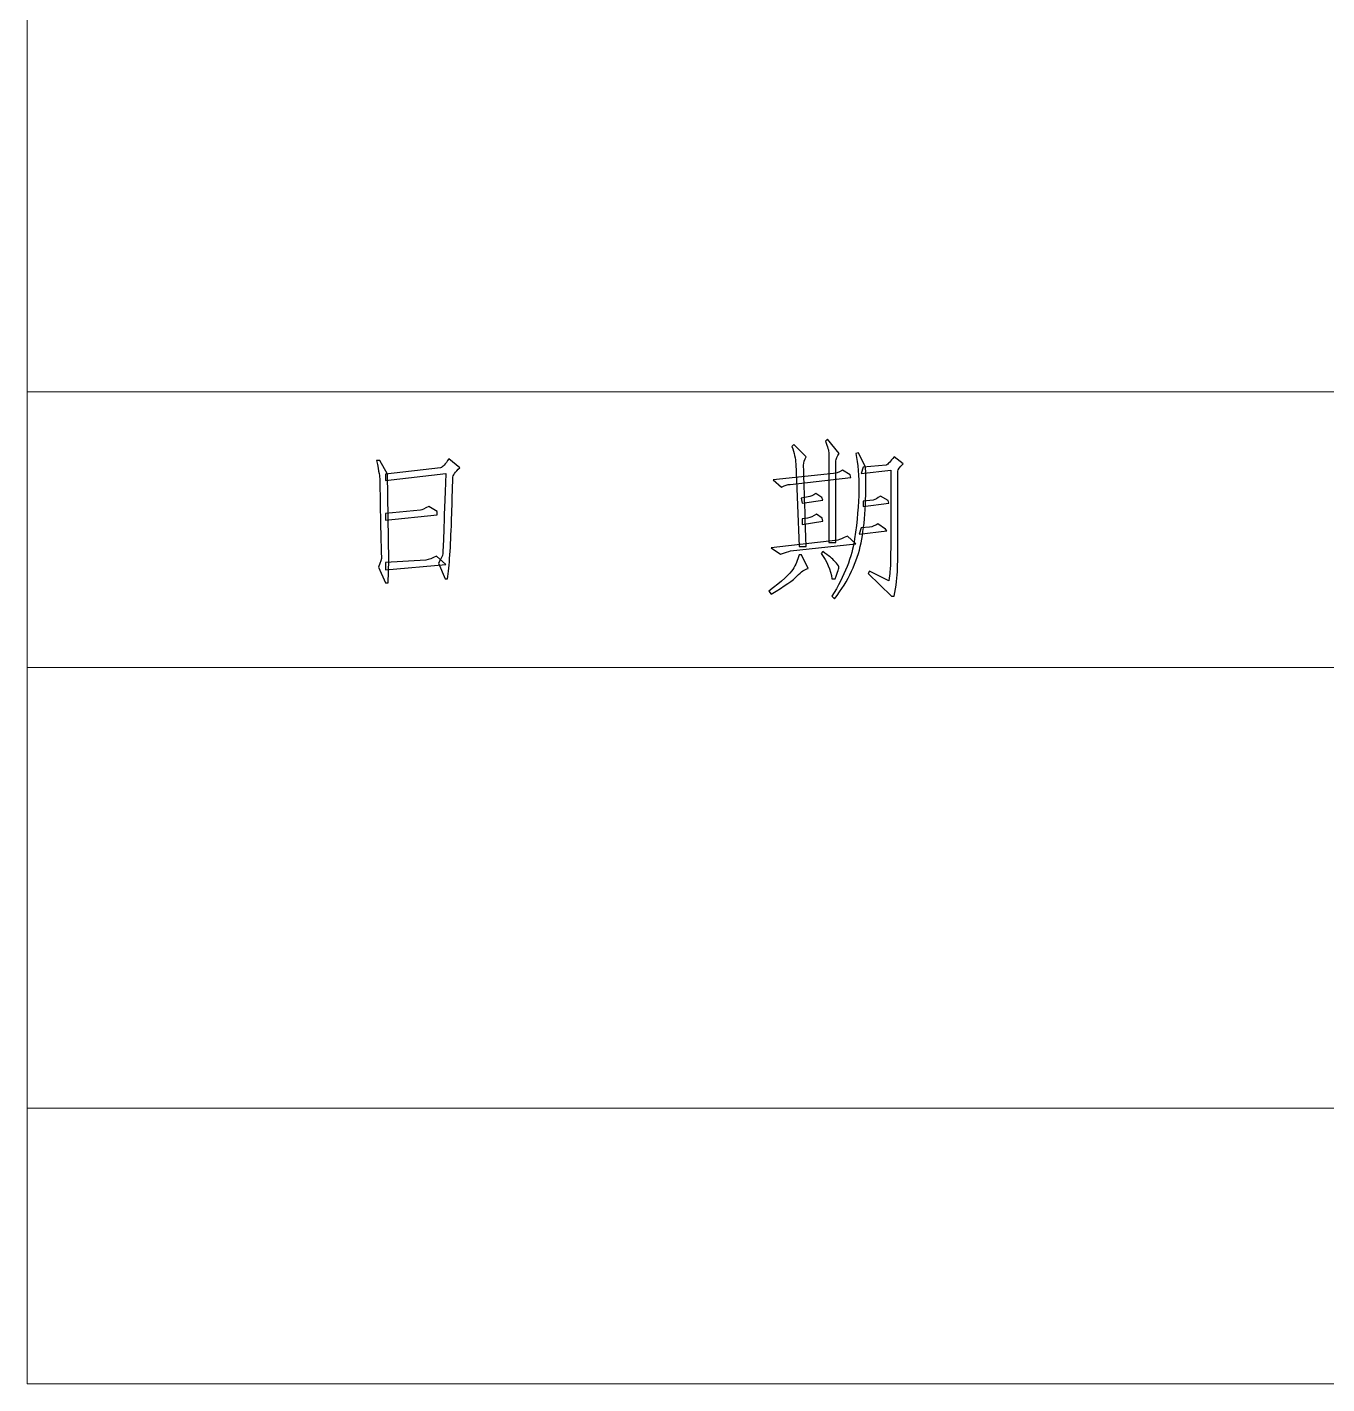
# Model space of a CAD drawing. Header units: millimetres. Extents: x 803 to 1266, y 444 to 714.
# Drawn here: x 802.63 to 823.82, y 446.8 to 468.92 of the extents above; entities that cross this region are included whole.
import ezdxf

# ---------------------------------------------------------------- set-up
doc = ezdxf.new("R2010")
doc.units = ezdxf.units.MM
doc.layers.add('layer 1', color=7, linetype='CONTINUOUS')

msp = doc.modelspace()

# ---------------------------------------------------------------- linework, layer by layer
at = {"layer": 'layer 1', "color": 1, "lineweight": 9}
for points in [[(802.632, 713.672), (802.632, 713.672), (802.632, 446.8), (802.632, 446.8)], [(826.729, 462.974), (826.729, 462.974), (802.632, 462.974), (802.632, 462.974)], [(826.729, 458.481), (826.729, 458.481), (802.632, 458.481), (802.632, 458.481)], [(826.729, 451.293), (826.729, 451.293), (802.632, 451.293), (802.632, 451.293)], [(802.632, 446.8), (802.632, 446.8), (1005.046, 446.8), (1005.046, 446.8)]]:
    msp.add_open_spline(points, degree=3, dxfattribs=at)
at = {"layer": 'layer 1', "color": 32, "lineweight": -3}
for points, knots in [([(815.702, 460.517), (815.702, 460.517), (815.702, 461.971), (815.702, 461.971), (815.702, 461.971), (815.702, 462.013), (815.684, 462.079), (815.649, 462.171), (815.649, 462.171), (815.649, 462.171), (815.681, 462.202), (815.681, 462.202), (815.681, 462.202), (815.681, 462.202), (815.87, 461.971), (815.87, 461.971), (815.87, 461.971), (815.835, 461.921), (815.818, 461.881), (815.818, 461.849), (815.818, 461.849), (815.818, 461.818), (815.818, 461.374), (815.818, 460.517), (815.818, 460.517), (815.818, 460.517), (815.702, 460.517), (815.702, 460.517)], [0, 0, 0, 0, 0.142857, 0.142857, 0.142857, 0.142857, 0.285714, 0.285714, 0.285714, 0.285714, 0.428571, 0.428571, 0.428571, 0.428571, 0.571429, 0.571429, 0.571429, 0.571429, 0.714286, 0.714286, 0.714286, 0.714286, 0.857143, 0.857143, 0.857143, 0.857143, 1, 1, 1, 1]), ([(815.333, 461.918), (815.305, 461.869), (815.291, 461.823), (815.291, 461.781), (815.291, 461.781), (815.291, 461.739), (815.305, 461.297), (815.333, 460.454), (815.333, 460.454), (815.333, 460.454), (815.218, 460.454), (815.218, 460.454), (815.218, 460.454), (815.218, 460.454), (815.165, 461.802), (815.165, 461.802), (815.165, 461.802), (815.158, 461.886), (815.137, 461.981), (815.102, 462.087), (815.102, 462.087), (815.102, 462.087), (815.133, 462.118), (815.133, 462.118), (815.133, 462.118), (815.133, 462.118), (815.333, 461.918), (815.333, 461.918)], [0, 0, 0, 0, 0.142857, 0.142857, 0.142857, 0.142857, 0.285714, 0.285714, 0.285714, 0.285714, 0.428571, 0.428571, 0.428571, 0.428571, 0.571429, 0.571429, 0.571429, 0.571429, 0.714286, 0.714286, 0.714286, 0.714286, 0.857143, 0.857143, 0.857143, 0.857143, 1, 1, 1, 1]), ([(816.123, 460.581), (816.165, 460.875), (816.188, 461.139), (816.192, 461.37), (816.192, 461.37), (816.195, 461.602), (816.179, 461.802), (816.144, 461.971), (816.144, 461.971), (816.144, 461.971), (816.186, 461.981), (816.186, 461.981), (816.186, 461.981), (816.186, 461.981), (816.302, 461.75), (816.302, 461.75), (816.302, 461.75), (816.316, 461.237), (816.291, 460.825), (816.228, 460.512), (816.228, 460.512), (816.165, 460.2), (816.021, 459.896), (815.797, 459.601), (815.797, 459.601), (815.797, 459.601), (815.754, 459.643), (815.754, 459.643), (815.754, 459.643), (815.958, 459.973), (816.081, 460.286), (816.123, 460.581)], [0, 0, 0, 0, 0.125, 0.125, 0.125, 0.125, 0.25, 0.25, 0.25, 0.25, 0.375, 0.375, 0.375, 0.375, 0.5, 0.5, 0.5, 0.5, 0.625, 0.625, 0.625, 0.625, 0.75, 0.75, 0.75, 0.75, 0.875, 0.875, 0.875, 0.875, 1, 1, 1, 1]), ([(808.508, 461.634), (808.508, 461.634), (808.529, 460.223), (808.529, 460.223), (808.529, 460.223), (808.529, 460.223), (808.519, 459.864), (808.519, 459.864), (808.519, 459.864), (808.519, 459.864), (808.477, 459.864), (808.477, 459.864), (808.477, 459.864), (808.477, 459.864), (808.361, 460.117), (808.361, 460.117), (808.361, 460.117), (808.396, 460.201), (808.412, 460.256), (808.408, 460.28), (808.408, 460.28), (808.405, 460.305), (808.4, 460.519), (808.392, 460.923), (808.392, 460.923), (808.385, 461.326), (808.382, 461.537), (808.382, 461.555), (808.382, 461.555), (808.382, 461.572), (808.365, 461.672), (808.329, 461.855), (808.329, 461.855), (808.329, 461.855), (808.382, 461.855), (808.382, 461.855), (808.382, 461.855), (808.382, 461.855), (808.508, 461.634), (808.508, 461.634)], [0, 0, 0, 0, 0.1, 0.1, 0.1, 0.1, 0.2, 0.2, 0.2, 0.2, 0.3, 0.3, 0.3, 0.3, 0.4, 0.4, 0.4, 0.4, 0.5, 0.5, 0.5, 0.5, 0.6, 0.6, 0.6, 0.6, 0.7, 0.7, 0.7, 0.7, 0.8, 0.8, 0.8, 0.8, 0.9, 0.9, 0.9, 0.9, 1, 1, 1, 1]), ([(809.372, 461.739), (809.407, 461.746), (809.452, 461.795), (809.508, 461.886), (809.508, 461.886), (809.508, 461.886), (809.688, 461.739), (809.688, 461.739), (809.688, 461.739), (809.61, 461.669), (809.572, 461.613), (809.572, 461.57), (809.572, 461.57), (809.572, 461.528), (809.565, 461.295), (809.551, 460.87), (809.551, 460.87), (809.537, 460.445), (809.516, 460.131), (809.488, 459.928), (809.488, 459.928), (809.488, 459.928), (809.446, 459.928), (809.446, 459.928), (809.446, 459.928), (809.446, 459.928), (809.34, 460.18), (809.34, 460.18), (809.34, 460.18), (809.382, 460.251), (809.405, 460.303), (809.409, 460.338), (809.409, 460.338), (809.412, 460.373), (809.428, 460.809), (809.456, 461.644), (809.456, 461.644), (809.456, 461.644), (808.477, 461.528), (808.477, 461.528), (808.477, 461.528), (808.477, 461.528), (808.477, 461.634), (808.477, 461.634), (808.477, 461.634), (808.477, 461.634), (809.372, 461.739), (809.372, 461.739)], [0, 0, 0, 0, 0.083333, 0.083333, 0.083333, 0.083333, 0.166667, 0.166667, 0.166667, 0.166667, 0.25, 0.25, 0.25, 0.25, 0.333333, 0.333333, 0.333333, 0.333333, 0.416667, 0.416667, 0.416667, 0.416667, 0.5, 0.5, 0.5, 0.5, 0.583333, 0.583333, 0.583333, 0.583333, 0.666667, 0.666667, 0.666667, 0.666667, 0.75, 0.75, 0.75, 0.75, 0.833333, 0.833333, 0.833333, 0.833333, 0.916667, 0.916667, 0.916667, 0.916667, 1, 1, 1, 1]), ([(816.344, 460.012), (816.344, 460.012), (816.365, 460.054), (816.365, 460.054), (816.365, 460.054), (816.365, 460.054), (816.681, 459.896), (816.681, 459.896), (816.681, 459.896), (816.695, 460.009), (816.704, 460.096), (816.707, 460.16), (816.707, 460.16), (816.711, 460.223), (816.713, 460.735), (816.713, 461.697), (816.713, 461.697), (816.713, 461.697), (816.228, 461.644), (816.228, 461.644), (816.228, 461.644), (816.228, 461.644), (816.26, 461.75), (816.26, 461.75), (816.26, 461.75), (816.26, 461.75), (816.639, 461.781), (816.639, 461.781), (816.639, 461.781), (816.667, 461.795), (816.709, 461.841), (816.765, 461.918), (816.765, 461.918), (816.765, 461.918), (816.913, 461.802), (816.913, 461.802), (816.913, 461.802), (816.856, 461.746), (816.829, 461.706), (816.829, 461.681), (816.829, 461.681), (816.829, 461.657), (816.829, 461.418), (816.829, 460.965), (816.829, 460.965), (816.829, 460.512), (816.827, 460.221), (816.823, 460.091), (816.823, 460.091), (816.82, 459.961), (816.8, 459.812), (816.765, 459.643), (816.765, 459.643), (816.765, 459.643), (816.723, 459.643), (816.723, 459.643), (816.723, 459.643), (816.723, 459.643), (816.344, 460.012), (816.344, 460.012)], [0, 0, 0, 0, 0.066667, 0.066667, 0.066667, 0.066667, 0.133333, 0.133333, 0.133333, 0.133333, 0.2, 0.2, 0.2, 0.2, 0.266667, 0.266667, 0.266667, 0.266667, 0.333333, 0.333333, 0.333333, 0.333333, 0.4, 0.4, 0.4, 0.4, 0.466667, 0.466667, 0.466667, 0.466667, 0.533333, 0.533333, 0.533333, 0.533333, 0.6, 0.6, 0.6, 0.6, 0.666667, 0.666667, 0.666667, 0.666667, 0.733333, 0.733333, 0.733333, 0.733333, 0.8, 0.8, 0.8, 0.8, 0.866667, 0.866667, 0.866667, 0.866667, 0.933333, 0.933333, 0.933333, 0.933333, 1, 1, 1, 1]), ([(815.07, 461.465), (815.035, 461.465), (814.989, 461.451), (814.933, 461.423), (814.933, 461.423), (814.933, 461.423), (814.796, 461.539), (814.796, 461.539), (814.796, 461.539), (814.796, 461.539), (815.776, 461.644), (815.776, 461.644), (815.776, 461.644), (815.811, 461.644), (815.86, 461.662), (815.923, 461.697), (815.923, 461.697), (815.923, 461.697), (816.049, 461.623), (816.049, 461.623), (816.049, 461.623), (816.049, 461.623), (816.06, 461.581), (816.06, 461.581), (816.06, 461.581), (816.06, 461.581), (815.07, 461.465), (815.07, 461.465)], [0, 0, 0, 0, 0.142857, 0.142857, 0.142857, 0.142857, 0.285714, 0.285714, 0.285714, 0.285714, 0.428571, 0.428571, 0.428571, 0.428571, 0.571429, 0.571429, 0.571429, 0.571429, 0.714286, 0.714286, 0.714286, 0.714286, 0.857143, 0.857143, 0.857143, 0.857143, 1, 1, 1, 1]), ([(815.491, 461.318), (815.491, 461.318), (815.586, 461.255), (815.586, 461.255), (815.586, 461.255), (815.586, 461.255), (815.607, 461.212), (815.607, 461.212), (815.607, 461.212), (815.607, 461.212), (815.27, 461.16), (815.27, 461.16), (815.27, 461.16), (815.27, 461.16), (815.249, 461.244), (815.249, 461.244), (815.249, 461.244), (815.249, 461.244), (815.365, 461.265), (815.365, 461.265), (815.365, 461.265), (815.4, 461.265), (815.442, 461.283), (815.491, 461.318)], [0, 0, 0, 0, 0.166667, 0.166667, 0.166667, 0.166667, 0.333333, 0.333333, 0.333333, 0.333333, 0.5, 0.5, 0.5, 0.5, 0.666667, 0.666667, 0.666667, 0.666667, 0.833333, 0.833333, 0.833333, 0.833333, 1, 1, 1, 1]), ([(816.67, 461.202), (816.67, 461.202), (816.681, 461.16), (816.681, 461.16), (816.681, 461.16), (816.681, 461.16), (816.26, 461.107), (816.26, 461.107), (816.26, 461.107), (816.26, 461.107), (816.26, 461.191), (816.26, 461.191), (816.26, 461.191), (816.26, 461.191), (816.428, 461.212), (816.428, 461.212), (816.428, 461.212), (816.457, 461.219), (816.495, 461.241), (816.544, 461.276), (816.544, 461.276), (816.544, 461.276), (816.67, 461.202), (816.67, 461.202)], [0, 0, 0, 0, 0.166667, 0.166667, 0.166667, 0.166667, 0.333333, 0.333333, 0.333333, 0.333333, 0.5, 0.5, 0.5, 0.5, 0.666667, 0.666667, 0.666667, 0.666667, 0.833333, 0.833333, 0.833333, 0.833333, 1, 1, 1, 1]), ([(809.182, 461.107), (809.182, 461.107), (809.319, 461.023), (809.319, 461.023), (809.319, 461.023), (809.319, 461.023), (809.319, 460.97), (809.319, 460.97), (809.319, 460.97), (809.319, 460.97), (808.477, 460.886), (808.477, 460.886), (808.477, 460.886), (808.477, 460.886), (808.477, 460.991), (808.477, 460.991), (808.477, 460.991), (808.477, 460.991), (809.045, 461.044), (809.045, 461.044), (809.045, 461.044), (809.066, 461.051), (809.112, 461.072), (809.182, 461.107)], [0, 0, 0, 0, 0.166667, 0.166667, 0.166667, 0.166667, 0.333333, 0.333333, 0.333333, 0.333333, 0.5, 0.5, 0.5, 0.5, 0.666667, 0.666667, 0.666667, 0.666667, 0.833333, 0.833333, 0.833333, 0.833333, 1, 1, 1, 1]), ([(815.607, 460.865), (815.607, 460.865), (815.27, 460.812), (815.27, 460.812), (815.27, 460.812), (815.27, 460.812), (815.27, 460.907), (815.27, 460.907), (815.27, 460.907), (815.27, 460.907), (815.354, 460.918), (815.354, 460.918), (815.354, 460.918), (815.404, 460.925), (815.452, 460.946), (815.502, 460.981), (815.502, 460.981), (815.502, 460.981), (815.596, 460.918), (815.596, 460.918), (815.596, 460.918), (815.596, 460.918), (815.607, 460.865), (815.607, 460.865)], [0, 0, 0, 0, 0.166667, 0.166667, 0.166667, 0.166667, 0.333333, 0.333333, 0.333333, 0.333333, 0.5, 0.5, 0.5, 0.5, 0.666667, 0.666667, 0.666667, 0.666667, 0.833333, 0.833333, 0.833333, 0.833333, 1, 1, 1, 1]), ([(815.08, 460.381), (815.045, 460.373), (814.989, 460.356), (814.912, 460.328), (814.912, 460.328), (814.912, 460.328), (814.765, 460.433), (814.765, 460.433), (814.765, 460.433), (814.765, 460.433), (815.849, 460.559), (815.849, 460.559), (815.849, 460.559), (815.877, 460.567), (815.93, 460.588), (816.007, 460.623), (816.007, 460.623), (816.007, 460.623), (816.144, 460.497), (816.144, 460.497), (816.144, 460.497), (816.144, 460.497), (815.08, 460.381), (815.08, 460.381)], [0, 0, 0, 0, 0.166667, 0.166667, 0.166667, 0.166667, 0.333333, 0.333333, 0.333333, 0.333333, 0.5, 0.5, 0.5, 0.5, 0.666667, 0.666667, 0.666667, 0.666667, 0.833333, 0.833333, 0.833333, 0.833333, 1, 1, 1, 1]), ([(816.502, 460.823), (816.502, 460.823), (816.628, 460.739), (816.628, 460.739), (816.628, 460.739), (816.628, 460.739), (816.649, 460.707), (816.649, 460.707), (816.649, 460.707), (816.649, 460.707), (816.196, 460.654), (816.196, 460.654), (816.196, 460.654), (816.196, 460.654), (816.228, 460.759), (816.228, 460.759), (816.228, 460.759), (816.228, 460.759), (816.365, 460.77), (816.365, 460.77), (816.365, 460.77), (816.414, 460.777), (816.46, 460.795), (816.502, 460.823)], [0, 0, 0, 0, 0.166667, 0.166667, 0.166667, 0.166667, 0.333333, 0.333333, 0.333333, 0.333333, 0.5, 0.5, 0.5, 0.5, 0.666667, 0.666667, 0.666667, 0.666667, 0.833333, 0.833333, 0.833333, 0.833333, 1, 1, 1, 1]), ([(808.477, 460.191), (808.477, 460.191), (809.13, 460.233), (809.13, 460.233), (809.13, 460.233), (809.179, 460.24), (809.238, 460.261), (809.308, 460.296), (809.308, 460.296), (809.308, 460.296), (809.456, 460.16), (809.456, 460.16), (809.456, 460.16), (809.456, 460.16), (808.477, 460.075), (808.477, 460.075), (808.477, 460.075), (808.477, 460.075), (808.477, 460.191), (808.477, 460.191)], [0, 0, 0, 0, 0.2, 0.2, 0.2, 0.2, 0.4, 0.4, 0.4, 0.4, 0.6, 0.6, 0.6, 0.6, 0.8, 0.8, 0.8, 0.8, 1, 1, 1, 1]), ([(814.765, 459.675), (814.765, 459.675), (814.722, 459.728), (814.722, 459.728), (814.722, 459.728), (814.94, 459.889), (815.071, 460.007), (815.117, 460.081), (815.117, 460.081), (815.163, 460.154), (815.196, 460.233), (815.218, 460.317), (815.218, 460.317), (815.218, 460.317), (815.259, 460.317), (815.259, 460.317), (815.259, 460.317), (815.259, 460.317), (815.365, 460.096), (815.365, 460.096), (815.365, 460.096), (815.309, 460.082), (815.249, 460.042), (815.186, 459.975), (815.186, 459.975), (815.123, 459.908), (814.982, 459.808), (814.765, 459.675)], [0, 0, 0, 0, 0.142857, 0.142857, 0.142857, 0.142857, 0.285714, 0.285714, 0.285714, 0.285714, 0.428571, 0.428571, 0.428571, 0.428571, 0.571429, 0.571429, 0.571429, 0.571429, 0.714286, 0.714286, 0.714286, 0.714286, 0.857143, 0.857143, 0.857143, 0.857143, 1, 1, 1, 1]), ([(815.754, 459.928), (815.733, 460.075), (815.674, 460.212), (815.576, 460.338), (815.576, 460.338), (815.576, 460.338), (815.607, 460.37), (815.607, 460.37), (815.607, 460.37), (815.698, 460.307), (815.763, 460.254), (815.802, 460.212), (815.802, 460.212), (815.84, 460.17), (815.861, 460.14), (815.865, 460.122), (815.865, 460.122), (815.869, 460.105), (815.849, 460.04), (815.807, 459.928), (815.807, 459.928), (815.807, 459.928), (815.754, 459.928), (815.754, 459.928)], [0, 0, 0, 0, 0.166667, 0.166667, 0.166667, 0.166667, 0.333333, 0.333333, 0.333333, 0.333333, 0.5, 0.5, 0.5, 0.5, 0.666667, 0.666667, 0.666667, 0.666667, 0.833333, 0.833333, 0.833333, 0.833333, 1, 1, 1, 1])]:
    msp.add_open_spline(points, degree=3, knots=knots, dxfattribs=at)

doc.saveas('drawing.dxf')
